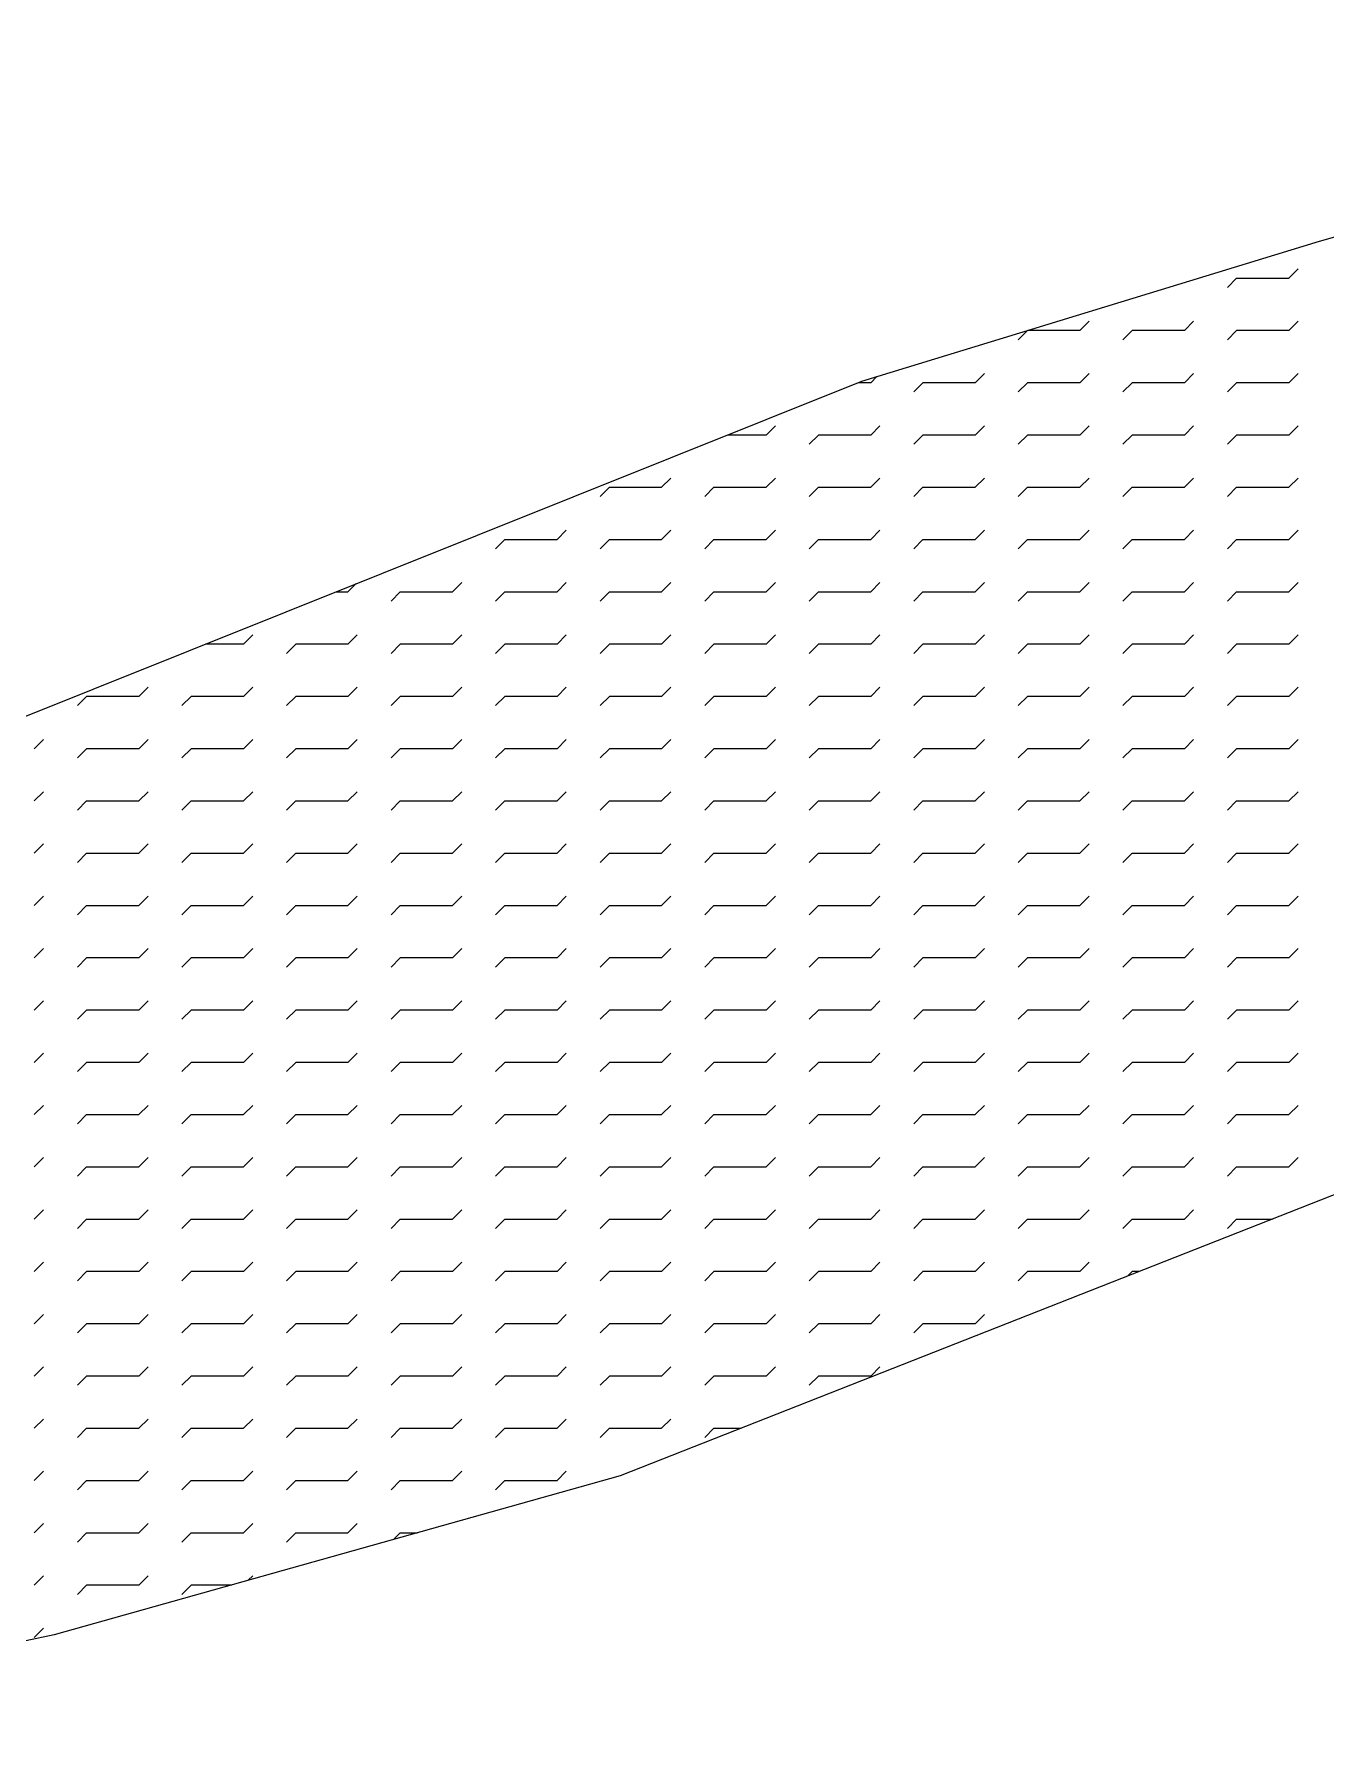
# Model space of a CAD drawing. Header units: millimetres. Extents: x 234136 to 237571, y 2625383 to 2628766.
# Drawn here: x 237267.75 to 237299.12, y 2628544.21 to 2628585.88 of the extents above; entities that cross this region are included whole.
import ezdxf

# ---------------------------------------------------------------- set-up
doc = ezdxf.new("R2010")
doc.units = ezdxf.units.MM
doc.layers.add('Pond', color=140, linetype='Continuous', lineweight=13)

msp = doc.modelspace()

# ---------------------------------------------------------------- linework, layer by layer
at = {"layer": 'Pond'}
for p, q in [((237298.971, 2628580.859), (237316.71, 2628585.881)), ((237287.854, 2628577.455), (237298.971, 2628580.859)), ((237298.23, 2628579.956), (237298.455, 2628580.181)), ((237296.736, 2628579.732), (237296.96, 2628579.956)), ((237296.96, 2628579.96), (237298.23, 2628579.96)), ((237293.15, 2628578.686), (237293.375, 2628578.911)), ((237295.69, 2628578.686), (237295.915, 2628578.911)), ((237298.23, 2628578.686), (237298.455, 2628578.911)), ((237291.656, 2628578.462), (237291.88, 2628578.686)), ((237291.888, 2628578.69), (237293.15, 2628578.69)), ((237294.196, 2628578.462), (237294.42, 2628578.686)), ((237294.42, 2628578.69), (237295.69, 2628578.69)), ((237296.736, 2628578.462), (237296.96, 2628578.686)), ((237296.96, 2628578.69), (237298.23, 2628578.69)), ((237288.07, 2628577.416), (237288.221, 2628577.567)), ((237290.61, 2628577.416), (237290.835, 2628577.641)), ((237293.15, 2628577.416), (237293.375, 2628577.641)), ((237295.69, 2628577.416), (237295.915, 2628577.641)), ((237298.23, 2628577.416), (237298.455, 2628577.641)), ((237265.612, 2628568.548), (237287.854, 2628577.455)), ((237287.767, 2628577.42), (237288.07, 2628577.42)), ((237289.116, 2628577.192), (237289.34, 2628577.416)), ((237289.34, 2628577.42), (237290.61, 2628577.42)), ((237291.656, 2628577.192), (237291.88, 2628577.416)), ((237291.88, 2628577.42), (237293.15, 2628577.42)), ((237294.196, 2628577.192), (237294.42, 2628577.416)), ((237294.42, 2628577.42), (237295.69, 2628577.42)), ((237296.736, 2628577.192), (237296.96, 2628577.416)), ((237296.96, 2628577.42), (237298.23, 2628577.42)), ((237285.53, 2628576.146), (237285.755, 2628576.371)), ((237288.07, 2628576.146), (237288.295, 2628576.371)), ((237290.61, 2628576.146), (237290.835, 2628576.371)), ((237293.15, 2628576.146), (237293.375, 2628576.371)), ((237295.69, 2628576.146), (237295.915, 2628576.371)), ((237298.23, 2628576.146), (237298.455, 2628576.371)), ((237284.036, 2628575.922), (237284.043, 2628575.929)), ((237284.595, 2628576.15), (237285.53, 2628576.15)), ((237286.576, 2628575.922), (237286.8, 2628576.146)), ((237286.8, 2628576.15), (237288.07, 2628576.15)), ((237289.116, 2628575.922), (237289.34, 2628576.146)), ((237289.34, 2628576.15), (237290.61, 2628576.15)), ((237291.656, 2628575.922), (237291.88, 2628576.146)), ((237291.88, 2628576.15), (237293.15, 2628576.15)), ((237294.196, 2628575.922), (237294.42, 2628576.146)), ((237294.42, 2628576.15), (237295.69, 2628576.15)), ((237296.736, 2628575.922), (237296.96, 2628576.146)), ((237296.96, 2628576.15), (237298.23, 2628576.15)), ((237282.99, 2628574.876), (237283.215, 2628575.101)), ((237285.53, 2628574.876), (237285.755, 2628575.101)), ((237288.07, 2628574.876), (237288.295, 2628575.101)), ((237290.61, 2628574.876), (237290.835, 2628575.101)), ((237293.15, 2628574.876), (237293.375, 2628575.101)), ((237295.69, 2628574.876), (237295.915, 2628575.101)), ((237298.23, 2628574.876), (237298.455, 2628575.101)), ((237281.496, 2628574.652), (237281.72, 2628574.876)), ((237281.72, 2628574.88), (237282.99, 2628574.88)), ((237284.036, 2628574.652), (237284.26, 2628574.876)), ((237284.26, 2628574.88), (237285.53, 2628574.88)), ((237286.576, 2628574.652), (237286.8, 2628574.876)), ((237286.8, 2628574.88), (237288.07, 2628574.88)), ((237289.116, 2628574.652), (237289.34, 2628574.876)), ((237289.34, 2628574.88), (237290.61, 2628574.88)), ((237291.656, 2628574.652), (237291.88, 2628574.876)), ((237291.88, 2628574.88), (237293.15, 2628574.88)), ((237294.196, 2628574.652), (237294.42, 2628574.876)), ((237294.42, 2628574.88), (237295.69, 2628574.88)), ((237296.736, 2628574.652), (237296.96, 2628574.876)), ((237296.96, 2628574.88), (237298.23, 2628574.88)), ((237280.45, 2628573.606), (237280.675, 2628573.831)), ((237282.99, 2628573.606), (237283.215, 2628573.831)), ((237285.53, 2628573.606), (237285.755, 2628573.831)), ((237288.07, 2628573.606), (237288.295, 2628573.831)), ((237290.61, 2628573.606), (237290.835, 2628573.831)), ((237293.15, 2628573.606), (237293.375, 2628573.831)), ((237295.69, 2628573.606), (237295.915, 2628573.831)), ((237298.23, 2628573.606), (237298.455, 2628573.831)), ((237278.956, 2628573.382), (237279.18, 2628573.606)), ((237279.18, 2628573.61), (237280.45, 2628573.61)), ((237281.496, 2628573.382), (237281.72, 2628573.606)), ((237281.72, 2628573.61), (237282.99, 2628573.61)), ((237284.036, 2628573.382), (237284.26, 2628573.606)), ((237284.26, 2628573.61), (237285.53, 2628573.61)), ((237286.576, 2628573.382), (237286.8, 2628573.606)), ((237286.8, 2628573.61), (237288.07, 2628573.61)), ((237289.116, 2628573.382), (237289.34, 2628573.606)), ((237289.34, 2628573.61), (237290.61, 2628573.61)), ((237291.656, 2628573.382), (237291.88, 2628573.606)), ((237291.88, 2628573.61), (237293.15, 2628573.61)), ((237294.196, 2628573.382), (237294.42, 2628573.606)), ((237294.42, 2628573.61), (237295.69, 2628573.61)), ((237296.736, 2628573.382), (237296.96, 2628573.606)), ((237296.96, 2628573.61), (237298.23, 2628573.61)), ((237275.37, 2628572.336), (237275.57, 2628572.536)), ((237277.91, 2628572.336), (237278.135, 2628572.561)), ((237280.45, 2628572.336), (237280.675, 2628572.561)), ((237282.99, 2628572.336), (237283.215, 2628572.561)), ((237285.53, 2628572.336), (237285.755, 2628572.561)), ((237288.07, 2628572.336), (237288.295, 2628572.561)), ((237290.61, 2628572.336), (237290.835, 2628572.561)), ((237293.15, 2628572.336), (237293.375, 2628572.561)), ((237295.69, 2628572.336), (237295.915, 2628572.561)), ((237298.23, 2628572.336), (237298.455, 2628572.561)), ((237275.081, 2628572.34), (237275.37, 2628572.34)), ((237276.416, 2628572.112), (237276.64, 2628572.336)), ((237276.64, 2628572.34), (237277.91, 2628572.34)), ((237278.956, 2628572.112), (237279.18, 2628572.336)), ((237279.18, 2628572.34), (237280.45, 2628572.34)), ((237281.496, 2628572.112), (237281.72, 2628572.336)), ((237281.72, 2628572.34), (237282.99, 2628572.34)), ((237284.036, 2628572.112), (237284.26, 2628572.336)), ((237284.26, 2628572.34), (237285.53, 2628572.34)), ((237286.576, 2628572.112), (237286.8, 2628572.336)), ((237286.8, 2628572.34), (237288.07, 2628572.34)), ((237289.116, 2628572.112), (237289.34, 2628572.336)), ((237289.34, 2628572.34), (237290.61, 2628572.34)), ((237291.656, 2628572.112), (237291.88, 2628572.336)), ((237291.88, 2628572.34), (237293.15, 2628572.34)), ((237294.196, 2628572.112), (237294.42, 2628572.336)), ((237294.42, 2628572.34), (237295.69, 2628572.34)), ((237296.736, 2628572.112), (237296.96, 2628572.336)), ((237296.96, 2628572.34), (237298.23, 2628572.34)), ((237272.83, 2628571.066), (237273.055, 2628571.291)), ((237275.37, 2628571.066), (237275.595, 2628571.291)), ((237277.91, 2628571.066), (237278.135, 2628571.291)), ((237280.45, 2628571.066), (237280.675, 2628571.291)), ((237282.99, 2628571.066), (237283.215, 2628571.291)), ((237285.53, 2628571.066), (237285.755, 2628571.291)), ((237288.07, 2628571.066), (237288.295, 2628571.291)), ((237290.61, 2628571.066), (237290.835, 2628571.291)), ((237293.15, 2628571.066), (237293.375, 2628571.291)), ((237295.69, 2628571.066), (237295.915, 2628571.291)), ((237298.23, 2628571.066), (237298.455, 2628571.291)), ((237271.91, 2628571.07), (237272.83, 2628571.07)), ((237273.876, 2628570.842), (237274.1, 2628571.066)), ((237274.1, 2628571.07), (237275.37, 2628571.07)), ((237276.416, 2628570.842), (237276.64, 2628571.066)), ((237276.64, 2628571.07), (237277.91, 2628571.07)), ((237278.956, 2628570.842), (237279.18, 2628571.066)), ((237279.18, 2628571.07), (237280.45, 2628571.07)), ((237281.496, 2628570.842), (237281.72, 2628571.066)), ((237281.72, 2628571.07), (237282.99, 2628571.07)), ((237284.036, 2628570.842), (237284.26, 2628571.066)), ((237284.26, 2628571.07), (237285.53, 2628571.07)), ((237286.576, 2628570.842), (237286.8, 2628571.066)), ((237286.8, 2628571.07), (237288.07, 2628571.07)), ((237289.116, 2628570.842), (237289.34, 2628571.066)), ((237289.34, 2628571.07), (237290.61, 2628571.07)), ((237291.656, 2628570.842), (237291.88, 2628571.066)), ((237291.88, 2628571.07), (237293.15, 2628571.07)), ((237294.196, 2628570.842), (237294.42, 2628571.066)), ((237294.42, 2628571.07), (237295.69, 2628571.07)), ((237296.736, 2628570.842), (237296.96, 2628571.066)), ((237296.96, 2628571.07), (237298.23, 2628571.07)), ((237270.29, 2628569.796), (237270.515, 2628570.021)), ((237272.83, 2628569.796), (237273.055, 2628570.021)), ((237275.37, 2628569.796), (237275.595, 2628570.021)), ((237277.91, 2628569.796), (237278.135, 2628570.021)), ((237280.45, 2628569.796), (237280.675, 2628570.021)), ((237282.99, 2628569.796), (237283.215, 2628570.021)), ((237285.53, 2628569.796), (237285.755, 2628570.021)), ((237288.07, 2628569.796), (237288.295, 2628570.021)), ((237290.61, 2628569.796), (237290.835, 2628570.021)), ((237293.15, 2628569.796), (237293.375, 2628570.021)), ((237295.69, 2628569.796), (237295.915, 2628570.021)), ((237298.23, 2628569.796), (237298.455, 2628570.021)), ((237268.796, 2628569.572), (237269.02, 2628569.796)), ((237269.02, 2628569.8), (237270.29, 2628569.8)), ((237271.336, 2628569.572), (237271.56, 2628569.796)), ((237271.56, 2628569.8), (237272.83, 2628569.8)), ((237273.876, 2628569.572), (237274.1, 2628569.796)), ((237274.1, 2628569.8), (237275.37, 2628569.8)), ((237276.416, 2628569.572), (237276.64, 2628569.796)), ((237276.64, 2628569.8), (237277.91, 2628569.8)), ((237278.956, 2628569.572), (237279.18, 2628569.796)), ((237279.18, 2628569.8), (237280.45, 2628569.8)), ((237281.496, 2628569.572), (237281.72, 2628569.796)), ((237281.72, 2628569.8), (237282.99, 2628569.8)), ((237284.036, 2628569.572), (237284.26, 2628569.796)), ((237284.26, 2628569.8), (237285.53, 2628569.8)), ((237286.576, 2628569.572), (237286.8, 2628569.796)), ((237286.8, 2628569.8), (237288.07, 2628569.8)), ((237289.116, 2628569.572), (237289.34, 2628569.796)), ((237289.34, 2628569.8), (237290.61, 2628569.8)), ((237291.656, 2628569.572), (237291.88, 2628569.796)), ((237291.88, 2628569.8), (237293.15, 2628569.8)), ((237294.196, 2628569.572), (237294.42, 2628569.796)), ((237294.42, 2628569.8), (237295.69, 2628569.8)), ((237296.736, 2628569.572), (237296.96, 2628569.796)), ((237296.96, 2628569.8), (237298.23, 2628569.8)), ((237267.75, 2628568.526), (237267.975, 2628568.751)), ((237270.29, 2628568.526), (237270.515, 2628568.751)), ((237272.83, 2628568.526), (237273.055, 2628568.751)), ((237275.37, 2628568.526), (237275.595, 2628568.751)), ((237277.91, 2628568.526), (237278.135, 2628568.751)), ((237280.45, 2628568.526), (237280.675, 2628568.751)), ((237282.99, 2628568.526), (237283.215, 2628568.751)), ((237285.53, 2628568.526), (237285.755, 2628568.751)), ((237288.07, 2628568.526), (237288.295, 2628568.751)), ((237290.61, 2628568.526), (237290.835, 2628568.751)), ((237293.15, 2628568.526), (237293.375, 2628568.751)), ((237295.69, 2628568.526), (237295.915, 2628568.751)), ((237298.23, 2628568.526), (237298.455, 2628568.751)), ((237268.796, 2628568.302), (237269.02, 2628568.526)), ((237269.02, 2628568.53), (237270.29, 2628568.53)), ((237271.336, 2628568.302), (237271.56, 2628568.526)), ((237271.56, 2628568.53), (237272.83, 2628568.53)), ((237273.876, 2628568.302), (237274.1, 2628568.526)), ((237274.1, 2628568.53), (237275.37, 2628568.53)), ((237276.416, 2628568.302), (237276.64, 2628568.526)), ((237276.64, 2628568.53), (237277.91, 2628568.53)), ((237278.956, 2628568.302), (237279.18, 2628568.526)), ((237279.18, 2628568.53), (237280.45, 2628568.53)), ((237281.496, 2628568.302), (237281.72, 2628568.526)), ((237281.72, 2628568.53), (237282.99, 2628568.53)), ((237284.036, 2628568.302), (237284.26, 2628568.526)), ((237284.26, 2628568.53), (237285.53, 2628568.53)), ((237286.576, 2628568.302), (237286.8, 2628568.526)), ((237286.8, 2628568.53), (237288.07, 2628568.53)), ((237289.116, 2628568.302), (237289.34, 2628568.526)), ((237289.34, 2628568.53), (237290.61, 2628568.53)), ((237291.656, 2628568.302), (237291.88, 2628568.526)), ((237291.88, 2628568.53), (237293.15, 2628568.53)), ((237294.196, 2628568.302), (237294.42, 2628568.526)), ((237294.42, 2628568.53), (237295.69, 2628568.53)), ((237296.736, 2628568.302), (237296.96, 2628568.526)), ((237296.96, 2628568.53), (237298.23, 2628568.53)), ((237267.75, 2628567.256), (237267.975, 2628567.481)), ((237270.29, 2628567.256), (237270.515, 2628567.481)), ((237272.83, 2628567.256), (237273.055, 2628567.481)), ((237275.37, 2628567.256), (237275.595, 2628567.481)), ((237277.91, 2628567.256), (237278.135, 2628567.481)), ((237280.45, 2628567.256), (237280.675, 2628567.481)), ((237282.99, 2628567.256), (237283.215, 2628567.481)), ((237285.53, 2628567.256), (237285.755, 2628567.481)), ((237288.07, 2628567.256), (237288.295, 2628567.481)), ((237290.61, 2628567.256), (237290.835, 2628567.481)), ((237293.15, 2628567.256), (237293.375, 2628567.481)), ((237295.69, 2628567.256), (237295.915, 2628567.481)), ((237298.23, 2628567.256), (237298.455, 2628567.481)), ((237268.796, 2628567.032), (237269.02, 2628567.256)), ((237269.02, 2628567.26), (237270.29, 2628567.26)), ((237271.336, 2628567.032), (237271.56, 2628567.256)), ((237271.56, 2628567.26), (237272.83, 2628567.26)), ((237273.876, 2628567.032), (237274.1, 2628567.256)), ((237274.1, 2628567.26), (237275.37, 2628567.26)), ((237276.416, 2628567.032), (237276.64, 2628567.256)), ((237276.64, 2628567.26), (237277.91, 2628567.26)), ((237278.956, 2628567.032), (237279.18, 2628567.256)), ((237279.18, 2628567.26), (237280.45, 2628567.26)), ((237281.496, 2628567.032), (237281.72, 2628567.256)), ((237281.72, 2628567.26), (237282.99, 2628567.26)), ((237284.036, 2628567.032), (237284.26, 2628567.256)), ((237284.26, 2628567.26), (237285.53, 2628567.26)), ((237286.576, 2628567.032), (237286.8, 2628567.256)), ((237286.8, 2628567.26), (237288.07, 2628567.26)), ((237289.116, 2628567.032), (237289.34, 2628567.256)), ((237289.34, 2628567.26), (237290.61, 2628567.26)), ((237291.656, 2628567.032), (237291.88, 2628567.256)), ((237291.88, 2628567.26), (237293.15, 2628567.26)), ((237294.196, 2628567.032), (237294.42, 2628567.256)), ((237294.42, 2628567.26), (237295.69, 2628567.26)), ((237296.736, 2628567.032), (237296.96, 2628567.256)), ((237296.96, 2628567.26), (237298.23, 2628567.26)), ((237267.75, 2628565.986), (237267.975, 2628566.211)), ((237268.796, 2628565.762), (237269.02, 2628565.986)), ((237269.02, 2628565.99), (237270.29, 2628565.99)), ((237270.29, 2628565.986), (237270.515, 2628566.211)), ((237271.336, 2628565.762), (237271.56, 2628565.986)), ((237271.56, 2628565.99), (237272.83, 2628565.99)), ((237272.83, 2628565.986), (237273.055, 2628566.211)), ((237273.876, 2628565.762), (237274.1, 2628565.986)), ((237274.1, 2628565.99), (237275.37, 2628565.99)), ((237275.37, 2628565.986), (237275.595, 2628566.211)), ((237276.416, 2628565.762), (237276.64, 2628565.986)), ((237276.64, 2628565.99), (237277.91, 2628565.99)), ((237277.91, 2628565.986), (237278.135, 2628566.211)), ((237278.956, 2628565.762), (237279.18, 2628565.986)), ((237279.18, 2628565.99), (237280.45, 2628565.99)), ((237280.45, 2628565.986), (237280.675, 2628566.211)), ((237281.496, 2628565.762), (237281.72, 2628565.986)), ((237281.72, 2628565.99), (237282.99, 2628565.99)), ((237282.99, 2628565.986), (237283.215, 2628566.211)), ((237284.036, 2628565.762), (237284.26, 2628565.986)), ((237284.26, 2628565.99), (237285.53, 2628565.99)), ((237285.53, 2628565.986), (237285.755, 2628566.211)), ((237286.576, 2628565.762), (237286.8, 2628565.986)), ((237286.8, 2628565.99), (237288.07, 2628565.99)), ((237288.07, 2628565.986), (237288.295, 2628566.211)), ((237289.116, 2628565.762), (237289.34, 2628565.986)), ((237289.34, 2628565.99), (237290.61, 2628565.99)), ((237290.61, 2628565.986), (237290.835, 2628566.211)), ((237291.656, 2628565.762), (237291.88, 2628565.986)), ((237291.88, 2628565.99), (237293.15, 2628565.99)), ((237293.15, 2628565.986), (237293.375, 2628566.211)), ((237294.196, 2628565.762), (237294.42, 2628565.986)), ((237294.42, 2628565.99), (237295.69, 2628565.99)), ((237295.69, 2628565.986), (237295.915, 2628566.211)), ((237296.736, 2628565.762), (237296.96, 2628565.986)), ((237296.96, 2628565.99), (237298.23, 2628565.99)), ((237298.23, 2628565.986), (237298.455, 2628566.211)), ((237267.75, 2628564.716), (237267.975, 2628564.941)), ((237268.796, 2628564.492), (237269.02, 2628564.716)), ((237269.02, 2628564.72), (237270.29, 2628564.72)), ((237270.29, 2628564.716), (237270.515, 2628564.941)), ((237271.336, 2628564.492), (237271.56, 2628564.716)), ((237271.56, 2628564.72), (237272.83, 2628564.72)), ((237272.83, 2628564.716), (237273.055, 2628564.941)), ((237273.876, 2628564.492), (237274.1, 2628564.716)), ((237274.1, 2628564.72), (237275.37, 2628564.72)), ((237275.37, 2628564.716), (237275.595, 2628564.941)), ((237276.416, 2628564.492), (237276.64, 2628564.716)), ((237276.64, 2628564.72), (237277.91, 2628564.72)), ((237277.91, 2628564.716), (237278.135, 2628564.941)), ((237278.956, 2628564.492), (237279.18, 2628564.716)), ((237279.18, 2628564.72), (237280.45, 2628564.72)), ((237280.45, 2628564.716), (237280.675, 2628564.941)), ((237281.496, 2628564.492), (237281.72, 2628564.716)), ((237281.72, 2628564.72), (237282.99, 2628564.72)), ((237282.99, 2628564.716), (237283.215, 2628564.941)), ((237284.036, 2628564.492), (237284.26, 2628564.716)), ((237284.26, 2628564.72), (237285.53, 2628564.72)), ((237285.53, 2628564.716), (237285.755, 2628564.941)), ((237286.576, 2628564.492), (237286.8, 2628564.716)), ((237286.8, 2628564.72), (237288.07, 2628564.72)), ((237288.07, 2628564.716), (237288.295, 2628564.941)), ((237289.116, 2628564.492), (237289.34, 2628564.716)), ((237289.34, 2628564.72), (237290.61, 2628564.72)), ((237290.61, 2628564.716), (237290.835, 2628564.941)), ((237291.656, 2628564.492), (237291.88, 2628564.716)), ((237291.88, 2628564.72), (237293.15, 2628564.72)), ((237293.15, 2628564.716), (237293.375, 2628564.941)), ((237294.196, 2628564.492), (237294.42, 2628564.716)), ((237294.42, 2628564.72), (237295.69, 2628564.72)), ((237295.69, 2628564.716), (237295.915, 2628564.941)), ((237296.736, 2628564.492), (237296.96, 2628564.716)), ((237296.96, 2628564.72), (237298.23, 2628564.72)), ((237298.23, 2628564.716), (237298.455, 2628564.941)), ((237267.75, 2628563.446), (237267.975, 2628563.671)), ((237268.796, 2628563.222), (237269.02, 2628563.446)), ((237269.02, 2628563.45), (237270.29, 2628563.45)), ((237270.29, 2628563.446), (237270.515, 2628563.671)), ((237271.336, 2628563.222), (237271.56, 2628563.446)), ((237271.56, 2628563.45), (237272.83, 2628563.45)), ((237272.83, 2628563.446), (237273.055, 2628563.671)), ((237273.876, 2628563.222), (237274.1, 2628563.446)), ((237274.1, 2628563.45), (237275.37, 2628563.45)), ((237275.37, 2628563.446), (237275.595, 2628563.671)), ((237276.416, 2628563.222), (237276.64, 2628563.446)), ((237276.64, 2628563.45), (237277.91, 2628563.45)), ((237277.91, 2628563.446), (237278.135, 2628563.671)), ((237278.956, 2628563.222), (237279.18, 2628563.446)), ((237279.18, 2628563.45), (237280.45, 2628563.45)), ((237280.45, 2628563.446), (237280.675, 2628563.671)), ((237281.496, 2628563.222), (237281.72, 2628563.446)), ((237281.72, 2628563.45), (237282.99, 2628563.45)), ((237282.99, 2628563.446), (237283.215, 2628563.671)), ((237284.036, 2628563.222), (237284.26, 2628563.446)), ((237284.26, 2628563.45), (237285.53, 2628563.45)), ((237285.53, 2628563.446), (237285.755, 2628563.671)), ((237286.576, 2628563.222), (237286.8, 2628563.446)), ((237286.8, 2628563.45), (237288.07, 2628563.45)), ((237288.07, 2628563.446), (237288.295, 2628563.671)), ((237289.116, 2628563.222), (237289.34, 2628563.446)), ((237289.34, 2628563.45), (237290.61, 2628563.45)), ((237290.61, 2628563.446), (237290.835, 2628563.671)), ((237291.656, 2628563.222), (237291.88, 2628563.446)), ((237291.88, 2628563.45), (237293.15, 2628563.45)), ((237293.15, 2628563.446), (237293.375, 2628563.671)), ((237294.196, 2628563.222), (237294.42, 2628563.446)), ((237294.42, 2628563.45), (237295.69, 2628563.45)), ((237295.69, 2628563.446), (237295.915, 2628563.671)), ((237296.736, 2628563.222), (237296.96, 2628563.446)), ((237296.96, 2628563.45), (237298.23, 2628563.45)), ((237298.23, 2628563.446), (237298.455, 2628563.671)), ((237267.75, 2628562.176), (237267.975, 2628562.401)), ((237268.796, 2628561.952), (237269.02, 2628562.176)), ((237269.02, 2628562.18), (237270.29, 2628562.18)), ((237270.29, 2628562.176), (237270.515, 2628562.401)), ((237271.336, 2628561.952), (237271.56, 2628562.176)), ((237271.56, 2628562.18), (237272.83, 2628562.18)), ((237272.83, 2628562.176), (237273.055, 2628562.401)), ((237273.876, 2628561.952), (237274.1, 2628562.176)), ((237274.1, 2628562.18), (237275.37, 2628562.18)), ((237275.37, 2628562.176), (237275.595, 2628562.401)), ((237276.416, 2628561.952), (237276.64, 2628562.176)), ((237276.64, 2628562.18), (237277.91, 2628562.18)), ((237277.91, 2628562.176), (237278.135, 2628562.401)), ((237278.956, 2628561.952), (237279.18, 2628562.176)), ((237279.18, 2628562.18), (237280.45, 2628562.18)), ((237280.45, 2628562.176), (237280.675, 2628562.401)), ((237281.496, 2628561.952), (237281.72, 2628562.176)), ((237281.72, 2628562.18), (237282.99, 2628562.18)), ((237282.99, 2628562.176), (237283.215, 2628562.401)), ((237284.036, 2628561.952), (237284.26, 2628562.176)), ((237284.26, 2628562.18), (237285.53, 2628562.18)), ((237285.53, 2628562.176), (237285.755, 2628562.401)), ((237286.576, 2628561.952), (237286.8, 2628562.176)), ((237286.8, 2628562.18), (237288.07, 2628562.18)), ((237288.07, 2628562.176), (237288.295, 2628562.401)), ((237289.116, 2628561.952), (237289.34, 2628562.176)), ((237289.34, 2628562.18), (237290.61, 2628562.18)), ((237290.61, 2628562.176), (237290.835, 2628562.401)), ((237291.656, 2628561.952), (237291.88, 2628562.176)), ((237291.88, 2628562.18), (237293.15, 2628562.18)), ((237293.15, 2628562.176), (237293.375, 2628562.401)), ((237294.196, 2628561.952), (237294.42, 2628562.176)), ((237294.42, 2628562.18), (237295.69, 2628562.18)), ((237295.69, 2628562.176), (237295.915, 2628562.401)), ((237296.736, 2628561.952), (237296.96, 2628562.176)), ((237296.96, 2628562.18), (237298.23, 2628562.18)), ((237298.23, 2628562.176), (237298.455, 2628562.401)), ((237267.75, 2628560.906), (237267.975, 2628561.131)), ((237268.796, 2628560.682), (237269.02, 2628560.906)), ((237269.02, 2628560.91), (237270.29, 2628560.91)), ((237270.29, 2628560.906), (237270.515, 2628561.131)), ((237271.336, 2628560.682), (237271.56, 2628560.906)), ((237271.56, 2628560.91), (237272.83, 2628560.91)), ((237272.83, 2628560.906), (237273.055, 2628561.131)), ((237273.876, 2628560.682), (237274.1, 2628560.906)), ((237274.1, 2628560.91), (237275.37, 2628560.91)), ((237275.37, 2628560.906), (237275.595, 2628561.131)), ((237276.416, 2628560.682), (237276.64, 2628560.906)), ((237276.64, 2628560.91), (237277.91, 2628560.91)), ((237277.91, 2628560.906), (237278.135, 2628561.131)), ((237278.956, 2628560.682), (237279.18, 2628560.906)), ((237279.18, 2628560.91), (237280.45, 2628560.91)), ((237280.45, 2628560.906), (237280.675, 2628561.131)), ((237281.496, 2628560.682), (237281.72, 2628560.906)), ((237281.72, 2628560.91), (237282.99, 2628560.91)), ((237282.99, 2628560.906), (237283.215, 2628561.131)), ((237284.036, 2628560.682), (237284.26, 2628560.906)), ((237284.26, 2628560.91), (237285.53, 2628560.91)), ((237285.53, 2628560.906), (237285.755, 2628561.131)), ((237286.576, 2628560.682), (237286.8, 2628560.906)), ((237286.8, 2628560.91), (237288.07, 2628560.91)), ((237288.07, 2628560.906), (237288.295, 2628561.131)), ((237289.116, 2628560.682), (237289.34, 2628560.906)), ((237289.34, 2628560.91), (237290.61, 2628560.91)), ((237290.61, 2628560.906), (237290.835, 2628561.131)), ((237291.656, 2628560.682), (237291.88, 2628560.906)), ((237291.88, 2628560.91), (237293.15, 2628560.91)), ((237293.15, 2628560.906), (237293.375, 2628561.131)), ((237294.196, 2628560.682), (237294.42, 2628560.906)), ((237294.42, 2628560.91), (237295.69, 2628560.91)), ((237295.69, 2628560.906), (237295.915, 2628561.131)), ((237296.736, 2628560.682), (237296.96, 2628560.906)), ((237296.96, 2628560.91), (237298.23, 2628560.91)), ((237298.23, 2628560.906), (237298.455, 2628561.131)), ((237267.75, 2628559.636), (237267.975, 2628559.861)), ((237268.796, 2628559.412), (237269.02, 2628559.636)), ((237269.02, 2628559.64), (237270.29, 2628559.64)), ((237270.29, 2628559.636), (237270.515, 2628559.861)), ((237271.336, 2628559.412), (237271.56, 2628559.636)), ((237271.56, 2628559.64), (237272.83, 2628559.64)), ((237272.83, 2628559.636), (237273.055, 2628559.861)), ((237273.876, 2628559.412), (237274.1, 2628559.636)), ((237274.1, 2628559.64), (237275.37, 2628559.64)), ((237275.37, 2628559.636), (237275.595, 2628559.861)), ((237276.416, 2628559.412), (237276.64, 2628559.636)), ((237276.64, 2628559.64), (237277.91, 2628559.64)), ((237277.91, 2628559.636), (237278.135, 2628559.861)), ((237278.956, 2628559.412), (237279.18, 2628559.636)), ((237279.18, 2628559.64), (237280.45, 2628559.64)), ((237280.45, 2628559.636), (237280.675, 2628559.861)), ((237281.496, 2628559.412), (237281.72, 2628559.636)), ((237281.72, 2628559.64), (237282.99, 2628559.64)), ((237282.99, 2628559.636), (237283.215, 2628559.861)), ((237284.036, 2628559.412), (237284.26, 2628559.636)), ((237284.26, 2628559.64), (237285.53, 2628559.64)), ((237285.53, 2628559.636), (237285.755, 2628559.861)), ((237286.576, 2628559.412), (237286.8, 2628559.636)), ((237286.8, 2628559.64), (237288.07, 2628559.64)), ((237288.07, 2628559.636), (237288.295, 2628559.861)), ((237289.116, 2628559.412), (237289.34, 2628559.636)), ((237289.34, 2628559.64), (237290.61, 2628559.64)), ((237290.61, 2628559.636), (237290.835, 2628559.861)), ((237291.656, 2628559.412), (237291.88, 2628559.636)), ((237291.88, 2628559.64), (237293.15, 2628559.64)), ((237293.15, 2628559.636), (237293.375, 2628559.861)), ((237294.196, 2628559.412), (237294.42, 2628559.636)), ((237294.42, 2628559.64), (237295.69, 2628559.64)), ((237295.69, 2628559.636), (237295.915, 2628559.861)), ((237296.736, 2628559.412), (237296.96, 2628559.636)), ((237296.96, 2628559.64), (237298.23, 2628559.64)), ((237298.23, 2628559.636), (237298.455, 2628559.861)), ((237302.112, 2628558.785), (237281.982, 2628550.862)), ((237267.75, 2628558.366), (237267.975, 2628558.591)), ((237268.796, 2628558.142), (237269.02, 2628558.366)), ((237269.02, 2628558.37), (237270.29, 2628558.37)), ((237270.29, 2628558.366), (237270.515, 2628558.591)), ((237271.336, 2628558.142), (237271.56, 2628558.366)), ((237271.56, 2628558.37), (237272.83, 2628558.37)), ((237272.83, 2628558.366), (237273.055, 2628558.591)), ((237273.876, 2628558.142), (237274.1, 2628558.366)), ((237274.1, 2628558.37), (237275.37, 2628558.37)), ((237275.37, 2628558.366), (237275.595, 2628558.591)), ((237276.416, 2628558.142), (237276.64, 2628558.366)), ((237276.64, 2628558.37), (237277.91, 2628558.37)), ((237277.91, 2628558.366), (237278.135, 2628558.591)), ((237278.956, 2628558.142), (237279.18, 2628558.366)), ((237279.18, 2628558.37), (237280.45, 2628558.37)), ((237280.45, 2628558.366), (237280.675, 2628558.591)), ((237281.496, 2628558.142), (237281.72, 2628558.366)), ((237281.72, 2628558.37), (237282.99, 2628558.37)), ((237282.99, 2628558.366), (237283.215, 2628558.591)), ((237284.036, 2628558.142), (237284.26, 2628558.366)), ((237284.26, 2628558.37), (237285.53, 2628558.37)), ((237285.53, 2628558.366), (237285.755, 2628558.591)), ((237286.576, 2628558.142), (237286.8, 2628558.366)), ((237286.8, 2628558.37), (237288.07, 2628558.37)), ((237288.07, 2628558.366), (237288.295, 2628558.591)), ((237289.116, 2628558.142), (237289.34, 2628558.366)), ((237289.34, 2628558.37), (237290.61, 2628558.37)), ((237290.61, 2628558.366), (237290.835, 2628558.591)), ((237291.656, 2628558.142), (237291.88, 2628558.366)), ((237291.88, 2628558.37), (237293.15, 2628558.37)), ((237293.15, 2628558.366), (237293.375, 2628558.591)), ((237294.196, 2628558.142), (237294.42, 2628558.366)), ((237294.42, 2628558.37), (237295.69, 2628558.37)), ((237295.69, 2628558.366), (237295.915, 2628558.591)), ((237296.736, 2628558.142), (237296.96, 2628558.366)), ((237296.96, 2628558.37), (237298.23, 2628558.37)), ((237298.23, 2628558.366), (237298.455, 2628558.591)), ((237267.75, 2628557.096), (237267.975, 2628557.321)), ((237268.796, 2628556.872), (237269.02, 2628557.096)), ((237269.02, 2628557.1), (237270.29, 2628557.1)), ((237270.29, 2628557.096), (237270.515, 2628557.321)), ((237271.336, 2628556.872), (237271.56, 2628557.096)), ((237271.56, 2628557.1), (237272.83, 2628557.1)), ((237272.83, 2628557.096), (237273.055, 2628557.321)), ((237273.876, 2628556.872), (237274.1, 2628557.096)), ((237274.1, 2628557.1), (237275.37, 2628557.1)), ((237275.37, 2628557.096), (237275.595, 2628557.321)), ((237276.416, 2628556.872), (237276.64, 2628557.096)), ((237276.64, 2628557.1), (237277.91, 2628557.1)), ((237277.91, 2628557.096), (237278.135, 2628557.321)), ((237278.956, 2628556.872), (237279.18, 2628557.096)), ((237279.18, 2628557.1), (237280.45, 2628557.1)), ((237280.45, 2628557.096), (237280.675, 2628557.321)), ((237281.496, 2628556.872), (237281.72, 2628557.096)), ((237281.72, 2628557.1), (237282.99, 2628557.1)), ((237282.99, 2628557.096), (237283.215, 2628557.321)), ((237284.036, 2628556.872), (237284.26, 2628557.096)), ((237284.26, 2628557.1), (237285.53, 2628557.1)), ((237285.53, 2628557.096), (237285.755, 2628557.321)), ((237286.576, 2628556.872), (237286.8, 2628557.096)), ((237286.8, 2628557.1), (237288.07, 2628557.1)), ((237288.07, 2628557.096), (237288.295, 2628557.321)), ((237289.116, 2628556.872), (237289.34, 2628557.096)), ((237289.34, 2628557.1), (237290.61, 2628557.1)), ((237290.61, 2628557.096), (237290.835, 2628557.321)), ((237291.656, 2628556.872), (237291.88, 2628557.096)), ((237291.88, 2628557.1), (237293.15, 2628557.1)), ((237293.15, 2628557.096), (237293.375, 2628557.321)), ((237294.196, 2628556.872), (237294.42, 2628557.096)), ((237294.42, 2628557.1), (237295.69, 2628557.1)), ((237295.69, 2628557.096), (237295.915, 2628557.321)), ((237296.736, 2628556.872), (237296.96, 2628557.096)), ((237296.96, 2628557.1), (237297.83, 2628557.1)), ((237267.75, 2628555.826), (237267.975, 2628556.051)), ((237268.796, 2628555.602), (237269.02, 2628555.826)), ((237269.02, 2628555.83), (237270.29, 2628555.83)), ((237270.29, 2628555.826), (237270.515, 2628556.051)), ((237271.336, 2628555.602), (237271.56, 2628555.826)), ((237271.56, 2628555.83), (237272.83, 2628555.83)), ((237272.83, 2628555.826), (237273.055, 2628556.051)), ((237273.876, 2628555.602), (237274.1, 2628555.826)), ((237274.1, 2628555.83), (237275.37, 2628555.83)), ((237275.37, 2628555.826), (237275.595, 2628556.051)), ((237276.416, 2628555.602), (237276.64, 2628555.826)), ((237276.64, 2628555.83), (237277.91, 2628555.83)), ((237277.91, 2628555.826), (237278.135, 2628556.051)), ((237278.956, 2628555.602), (237279.18, 2628555.826)), ((237279.18, 2628555.83), (237280.45, 2628555.83)), ((237280.45, 2628555.826), (237280.675, 2628556.051)), ((237281.496, 2628555.602), (237281.72, 2628555.826)), ((237281.72, 2628555.83), (237282.99, 2628555.83)), ((237282.99, 2628555.826), (237283.215, 2628556.051)), ((237284.036, 2628555.602), (237284.26, 2628555.826)), ((237284.26, 2628555.83), (237285.53, 2628555.83)), ((237285.53, 2628555.826), (237285.755, 2628556.051)), ((237286.576, 2628555.602), (237286.8, 2628555.826)), ((237286.8, 2628555.83), (237288.07, 2628555.83)), ((237288.07, 2628555.826), (237288.295, 2628556.051)), ((237289.116, 2628555.602), (237289.34, 2628555.826)), ((237289.34, 2628555.83), (237290.61, 2628555.83)), ((237290.61, 2628555.826), (237290.835, 2628556.051)), ((237291.656, 2628555.602), (237291.88, 2628555.826)), ((237291.88, 2628555.83), (237293.15, 2628555.83)), ((237293.15, 2628555.826), (237293.375, 2628556.051)), ((237294.308, 2628555.714), (237294.42, 2628555.826)), ((237294.42, 2628555.83), (237294.603, 2628555.83)), ((237267.75, 2628554.556), (237267.975, 2628554.781)), ((237268.796, 2628554.332), (237269.02, 2628554.556)), ((237269.02, 2628554.56), (237270.29, 2628554.56)), ((237270.29, 2628554.556), (237270.515, 2628554.781)), ((237271.336, 2628554.332), (237271.56, 2628554.556)), ((237271.56, 2628554.56), (237272.83, 2628554.56)), ((237272.83, 2628554.556), (237273.055, 2628554.781)), ((237273.876, 2628554.332), (237274.1, 2628554.556)), ((237274.1, 2628554.56), (237275.37, 2628554.56)), ((237275.37, 2628554.556), (237275.595, 2628554.781)), ((237276.416, 2628554.332), (237276.64, 2628554.556)), ((237276.64, 2628554.56), (237277.91, 2628554.56)), ((237277.91, 2628554.556), (237278.135, 2628554.781)), ((237278.956, 2628554.332), (237279.18, 2628554.556)), ((237279.18, 2628554.56), (237280.45, 2628554.56)), ((237280.45, 2628554.556), (237280.675, 2628554.781)), ((237281.496, 2628554.332), (237281.72, 2628554.556)), ((237281.72, 2628554.56), (237282.99, 2628554.56)), ((237282.99, 2628554.556), (237283.215, 2628554.781)), ((237284.036, 2628554.332), (237284.26, 2628554.556)), ((237284.26, 2628554.56), (237285.53, 2628554.56)), ((237285.53, 2628554.556), (237285.755, 2628554.781)), ((237286.576, 2628554.332), (237286.8, 2628554.556)), ((237286.8, 2628554.56), (237288.07, 2628554.56)), ((237288.07, 2628554.556), (237288.295, 2628554.781)), ((237289.116, 2628554.332), (237289.34, 2628554.556)), ((237289.34, 2628554.56), (237290.61, 2628554.56)), ((237290.61, 2628554.556), (237290.835, 2628554.781)), ((237267.75, 2628553.286), (237267.975, 2628553.511)), ((237270.29, 2628553.286), (237270.515, 2628553.511)), ((237272.83, 2628553.286), (237273.055, 2628553.511)), ((237275.37, 2628553.286), (237275.595, 2628553.511)), ((237277.91, 2628553.286), (237278.135, 2628553.511)), ((237280.45, 2628553.286), (237280.675, 2628553.511)), ((237282.99, 2628553.286), (237283.215, 2628553.511)), ((237285.53, 2628553.286), (237285.755, 2628553.511)), ((237288.07, 2628553.286), (237288.295, 2628553.511)), ((237268.796, 2628553.062), (237269.02, 2628553.286)), ((237269.02, 2628553.29), (237270.29, 2628553.29)), ((237271.336, 2628553.062), (237271.56, 2628553.286)), ((237271.56, 2628553.29), (237272.83, 2628553.29)), ((237273.876, 2628553.062), (237274.1, 2628553.286)), ((237274.1, 2628553.29), (237275.37, 2628553.29)), ((237276.416, 2628553.062), (237276.64, 2628553.286)), ((237276.64, 2628553.29), (237277.91, 2628553.29)), ((237278.956, 2628553.062), (237279.18, 2628553.286)), ((237279.18, 2628553.29), (237280.45, 2628553.29)), ((237281.496, 2628553.062), (237281.72, 2628553.286)), ((237281.72, 2628553.29), (237282.99, 2628553.29)), ((237284.036, 2628553.062), (237284.26, 2628553.286)), ((237284.26, 2628553.29), (237285.53, 2628553.29)), ((237286.576, 2628553.062), (237286.8, 2628553.286)), ((237286.8, 2628553.29), (237288.07, 2628553.29)), ((237267.75, 2628552.016), (237267.975, 2628552.241)), ((237270.29, 2628552.016), (237270.515, 2628552.241)), ((237272.83, 2628552.016), (237273.055, 2628552.241)), ((237275.37, 2628552.016), (237275.595, 2628552.241)), ((237277.91, 2628552.016), (237278.135, 2628552.241)), ((237280.45, 2628552.016), (237280.675, 2628552.241)), ((237282.99, 2628552.016), (237283.215, 2628552.241)), ((237268.796, 2628551.792), (237269.02, 2628552.016)), ((237269.02, 2628552.02), (237270.29, 2628552.02)), ((237271.336, 2628551.792), (237271.56, 2628552.016)), ((237271.56, 2628552.02), (237272.83, 2628552.02)), ((237273.876, 2628551.792), (237274.1, 2628552.016)), ((237274.1, 2628552.02), (237275.37, 2628552.02)), ((237276.416, 2628551.792), (237276.64, 2628552.016)), ((237276.64, 2628552.02), (237277.91, 2628552.02)), ((237278.956, 2628551.792), (237279.18, 2628552.016)), ((237279.18, 2628552.02), (237280.45, 2628552.02)), ((237281.496, 2628551.792), (237281.72, 2628552.016)), ((237281.72, 2628552.02), (237282.99, 2628552.02)), ((237284.036, 2628551.792), (237284.26, 2628552.016)), ((237284.26, 2628552.02), (237284.923, 2628552.02)), ((237267.75, 2628550.746), (237267.975, 2628550.971)), ((237281.982, 2628550.862), (237268.236, 2628546.999)), ((237270.29, 2628550.746), (237270.515, 2628550.971)), ((237272.83, 2628550.746), (237273.055, 2628550.971)), ((237275.37, 2628550.746), (237275.595, 2628550.971)), ((237277.91, 2628550.746), (237278.135, 2628550.971)), ((237280.45, 2628550.746), (237280.675, 2628550.971)), ((237268.796, 2628550.522), (237269.02, 2628550.746)), ((237269.02, 2628550.75), (237270.29, 2628550.75)), ((237271.336, 2628550.522), (237271.56, 2628550.746)), ((237271.56, 2628550.75), (237272.83, 2628550.75)), ((237273.876, 2628550.522), (237274.1, 2628550.746)), ((237274.1, 2628550.75), (237275.37, 2628550.75)), ((237276.416, 2628550.522), (237276.64, 2628550.746)), ((237276.64, 2628550.75), (237277.91, 2628550.75)), ((237278.956, 2628550.522), (237279.18, 2628550.746)), ((237279.18, 2628550.75), (237280.45, 2628550.75)), ((237267.75, 2628549.476), (237267.975, 2628549.701)), ((237270.29, 2628549.476), (237270.515, 2628549.701)), ((237272.83, 2628549.476), (237273.055, 2628549.701)), ((237275.37, 2628549.476), (237275.595, 2628549.701)), ((237268.796, 2628549.252), (237269.02, 2628549.476)), ((237269.02, 2628549.48), (237270.29, 2628549.48)), ((237271.336, 2628549.252), (237271.56, 2628549.476)), ((237271.56, 2628549.48), (237272.83, 2628549.48)), ((237273.876, 2628549.252), (237274.1, 2628549.476)), ((237274.1, 2628549.48), (237275.37, 2628549.48)), ((237276.48, 2628549.316), (237276.64, 2628549.476)), ((237276.64, 2628549.48), (237277.063, 2628549.48)), ((237267.75, 2628548.206), (237267.975, 2628548.431)), ((237270.29, 2628548.206), (237270.515, 2628548.431)), ((237272.947, 2628548.323), (237273.055, 2628548.431)), ((237268.796, 2628547.982), (237269.02, 2628548.206)), ((237269.02, 2628548.21), (237270.29, 2628548.21)), ((237271.336, 2628547.982), (237271.56, 2628548.206)), ((237271.56, 2628548.21), (237272.545, 2628548.21)), ((237267.75, 2628546.936), (237267.975, 2628547.161)), ((237268.236, 2628546.999), (237254.92, 2628544.208))]:
    msp.add_line(p, q, dxfattribs=at)

doc.saveas('drawing.dxf')
